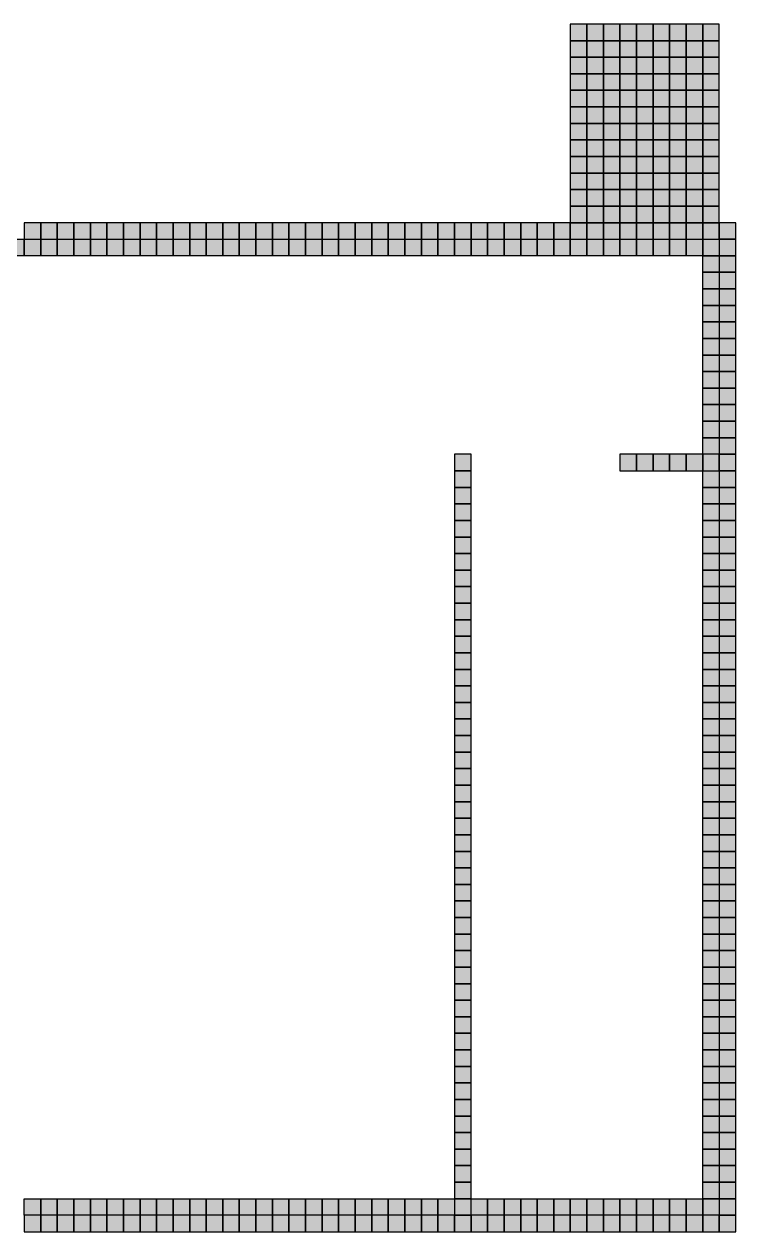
# Model space of a CAD drawing. Header units: inches. Extents: x 0.2 to 11.7, y 0.1 to 7.4.
# Drawn here: x 7.36 to 11.66, y 0.08 to 7.38 of the extents above; entities that cross this region are included whole.
import ezdxf

# ---------------------------------------------------------------- set-up
doc = ezdxf.new("R2010")
doc.units = ezdxf.units.IN
doc.header["$MEASUREMENT"] = 0
doc.layers.add('GRILLA PIXEL', color=7, linetype='Continuous')

# ---------------------------------------------------------------- blocks, each defined once
blk = doc.blocks.new('0-203-204-205-Ventana principal')
at = {"layer": 'GRILLA PIXEL', "true_color": 0xcbcccd}
h = blk.add_hatch(color=254, dxfattribs=at)
h.dxf.hatch_style = 1
h.paths.add_polyline_path([(0, 0), (-0.1, 0), (-0.1, -0.1), (0, -0.1)])
blk.add_lwpolyline([(-0.1, 0), (-0.1, -0.1), (0, -0.1), (0, 0)], close=True)
blk = doc.blocks.new('0-255-255-31-Muro alto')
at = {"layer": 'GRILLA PIXEL', "true_color": 0xffff1f}
h = blk.add_hatch(color=2, dxfattribs=at)
h.dxf.hatch_style = 1
h.paths.add_polyline_path([(0, 0), (-0.1, 0), (-0.1, -0.1), (0, -0.1)])
blk.add_lwpolyline([(-0.1, 0), (-0.1, -0.1), (0, -0.1), (0, 0)], close=True)
blk = doc.blocks.new('0-5-68-255-Muro inicio conexion')
at = {"layer": 'GRILLA PIXEL', "true_color": 0x0544ff}
h = blk.add_hatch(color=160, dxfattribs=at)
h.dxf.hatch_style = 1
h.paths.add_polyline_path([(0, 0), (-0.1, 0), (-0.1, -0.1), (0, -0.1)])
blk.add_lwpolyline([(-0.1, 0), (-0.1, -0.1), (0, -0.1), (0, 0)], close=True)
blk = doc.blocks.new('0-63-149-253-Muro fichas extremo')
at = {"layer": 'GRILLA PIXEL', "true_color": 0x3f95fd}
h = blk.add_hatch(color=153, dxfattribs=at)
h.dxf.hatch_style = 1
h.paths.add_polyline_path([(0, 0), (-0.1, 0), (-0.1, -0.1), (0, -0.1)])
blk.add_lwpolyline([(-0.1, 0), (-0.1, -0.1), (0, -0.1), (0, 0)], close=True)
blk = doc.blocks.new('1-125-217-63-auxiliar  ingresos')
at = {"layer": 'GRILLA PIXEL', "true_color": 0x7dd93f}
h = blk.add_hatch(color=83, dxfattribs=at)
h.dxf.hatch_style = 1
h.paths.add_polyline_path([(0, 0), (-0.1, 0), (-0.1, -0.1), (0, -0.1)])
blk.add_lwpolyline([(-0.1, 0), (-0.1, -0.1), (0, -0.1), (0, 0)], close=True)
blk = doc.blocks.new('0-255-31-255-Puerta ingreso')
at = {"layer": 'GRILLA PIXEL', "true_color": 0xff1fff}
h = blk.add_hatch(color=6, dxfattribs=at)
h.dxf.hatch_style = 1
h.paths.add_polyline_path([(0, 0), (-0.1, 0), (-0.1, -0.1), (0, -0.1)])
blk.add_lwpolyline([(-0.1, 0), (-0.1, -0.1), (0, -0.1), (0, 0)], close=True)
blk = doc.blocks.new('0-0-28-112-Muro auxiliar fichas esquinas')
at = {"layer": 'GRILLA PIXEL', "true_color": 0x001c70}
h = blk.add_hatch(color=166, dxfattribs=at)
h.dxf.hatch_style = 1
h.paths.add_polyline_path([(0, 0), (-0.1, 0), (-0.1, -0.1), (0, -0.1)])
blk.add_lwpolyline([(-0.1, 0), (-0.1, -0.1), (0, -0.1), (0, 0)], close=True)
blk = doc.blocks.new('0-242-113-114-Ventana servicio')
at = {"layer": 'GRILLA PIXEL', "true_color": 0xf27172}
h = blk.add_hatch(color=11, dxfattribs=at)
h.dxf.hatch_style = 1
h.paths.add_polyline_path([(0, 0), (-0.1, 0), (-0.1, -0.1), (0, -0.1)])
blk.add_lwpolyline([(-0.1, 0), (-0.1, -0.1), (0, -0.1), (0, 0)], close=True)
blk = doc.blocks.new('1-99-100-102-auxiliar lado interno')
at = {"lineweight": 70, "true_color": 0x636466}
h = blk.add_hatch(color=251, dxfattribs=at)
h.dxf.hatch_style = 1
h.paths.add_polyline_path([(-0.1, -0.1), (-0.1, 0), (0, 0), (0, -0.1)])
blk.add_lwpolyline([(0, 0), (0, -0.1), (-0.1, -0.1), (-0.1, 0)], close=True)
blk = doc.blocks.new('pixel extremo ventana')
h = blk.add_hatch(color=136)
h.dxf.hatch_style = 1
h.paths.add_polyline_path([(0, 0), (-0.1, 0), (-0.1, -0.1), (0, -0.1)])
blk.add_lwpolyline([(-0.1, 0), (-0.1, -0.1), (0, -0.1), (0, 0)], close=True)

msp = doc.modelspace()

# ---------------------------------------------------------------- block references
for name, p in [('1-125-217-63-auxiliar  ingresos', (10.7609, 7.3794)), ('1-125-217-63-auxiliar  ingresos', (10.8609, 7.3794)), ('1-125-217-63-auxiliar  ingresos', (10.9609, 7.3794)), ('1-125-217-63-auxiliar  ingresos', (11.0609, 7.3794)), ('1-125-217-63-auxiliar  ingresos', (11.1609, 7.3794)), ('1-125-217-63-auxiliar  ingresos', (11.2609, 7.3794)), ('1-125-217-63-auxiliar  ingresos', (11.3609, 7.3794)), ('1-125-217-63-auxiliar  ingresos', (11.4609, 7.3794)), ('1-125-217-63-auxiliar  ingresos', (11.5609, 7.3794)), ('1-125-217-63-auxiliar  ingresos', (10.7609, 7.2794)), ('1-125-217-63-auxiliar  ingresos', (10.8609, 7.2794)), ('1-125-217-63-auxiliar  ingresos', (10.9609, 7.2794)), ('1-125-217-63-auxiliar  ingresos', (11.0609, 7.2794)), ('1-125-217-63-auxiliar  ingresos', (11.1609, 7.2794)), ('1-125-217-63-auxiliar  ingresos', (11.2609, 7.2794)), ('1-125-217-63-auxiliar  ingresos', (11.3609, 7.2794)), ('1-125-217-63-auxiliar  ingresos', (11.4609, 7.2794)), ('1-125-217-63-auxiliar  ingresos', (11.5609, 7.2794)), ('1-125-217-63-auxiliar  ingresos', (10.7609, 7.1794)), ('1-125-217-63-auxiliar  ingresos', (10.8609, 7.1794)), ('1-125-217-63-auxiliar  ingresos', (10.9609, 7.1794)), ('1-125-217-63-auxiliar  ingresos', (11.0609, 7.1794)), ('1-125-217-63-auxiliar  ingresos', (11.1609, 7.1794)), ('1-125-217-63-auxiliar  ingresos', (11.2609, 7.1794)), ('1-125-217-63-auxiliar  ingresos', (11.3609, 7.1794)), ('1-125-217-63-auxiliar  ingresos', (11.4609, 7.1794)), ('1-125-217-63-auxiliar  ingresos', (11.5609, 7.1794)), ('1-125-217-63-auxiliar  ingresos', (10.7609, 7.0794)), ('1-125-217-63-auxiliar  ingresos', (10.8609, 7.0794)), ('1-125-217-63-auxiliar  ingresos', (10.9609, 7.0794)), ('1-125-217-63-auxiliar  ingresos', (11.0609, 7.0794)), ('1-125-217-63-auxiliar  ingresos', (11.1609, 7.0794)), ('1-125-217-63-auxiliar  ingresos', (11.2609, 7.0794)), ('1-125-217-63-auxiliar  ingresos', (11.3609, 7.0794)), ('1-125-217-63-auxiliar  ingresos', (11.4609, 7.0794)), ('1-125-217-63-auxiliar  ingresos', (11.5609, 7.0794)), ('1-125-217-63-auxiliar  ingresos', (10.7609, 6.9794)), ('1-125-217-63-auxiliar  ingresos', (10.8609, 6.9794)), ('1-125-217-63-auxiliar  ingresos', (10.9609, 6.9794)), ('1-125-217-63-auxiliar  ingresos', (11.0609, 6.9794)), ('1-125-217-63-auxiliar  ingresos', (11.1609, 6.9794)), ('1-125-217-63-auxiliar  ingresos', (11.2609, 6.9794)), ('1-125-217-63-auxiliar  ingresos', (11.3609, 6.9794)), ('1-125-217-63-auxiliar  ingresos', (11.4609, 6.9794)), ('1-125-217-63-auxiliar  ingresos', (11.5609, 6.9794)), ('1-125-217-63-auxiliar  ingresos', (10.7609, 6.8794)), ('1-125-217-63-auxiliar  ingresos', (10.8609, 6.8794)), ('1-125-217-63-auxiliar  ingresos', (10.9609, 6.8794)), ('1-125-217-63-auxiliar  ingresos', (11.0609, 6.8794)), ('1-125-217-63-auxiliar  ingresos', (11.1609, 6.8794)), ('1-125-217-63-auxiliar  ingresos', (11.2609, 6.8794)), ('1-125-217-63-auxiliar  ingresos', (11.3609, 6.8794)), ('1-125-217-63-auxiliar  ingresos', (11.4609, 6.8794)), ('1-125-217-63-auxiliar  ingresos', (11.5609, 6.8794)), ('1-125-217-63-auxiliar  ingresos', (10.7609, 6.7794)), ('1-125-217-63-auxiliar  ingresos', (10.8609, 6.7794)), ('1-125-217-63-auxiliar  ingresos', (10.9609, 6.7794)), ('1-125-217-63-auxiliar  ingresos', (11.0609, 6.7794)), ('1-125-217-63-auxiliar  ingresos', (11.1609, 6.7794)), ('1-125-217-63-auxiliar  ingresos', (11.2609, 6.7794)), ('1-125-217-63-auxiliar  ingresos', (11.3609, 6.7794)), ('1-125-217-63-auxiliar  ingresos', (11.4609, 6.7794)), ('1-125-217-63-auxiliar  ingresos', (11.5609, 6.7794)), ('1-125-217-63-auxiliar  ingresos', (10.7609, 6.6794)), ('1-125-217-63-auxiliar  ingresos', (10.8609, 6.6794)), ('1-125-217-63-auxiliar  ingresos', (10.9609, 6.6794)), ('1-125-217-63-auxiliar  ingresos', (11.0609, 6.6794)), ('1-125-217-63-auxiliar  ingresos', (11.1609, 6.6794)), ('1-125-217-63-auxiliar  ingresos', (11.2609, 6.6794)), ('1-125-217-63-auxiliar  ingresos', (11.3609, 6.6794)), ('1-125-217-63-auxiliar  ingresos', (11.4609, 6.6794)), ('1-125-217-63-auxiliar  ingresos', (11.5609, 6.6794)), ('1-125-217-63-auxiliar  ingresos', (10.7609, 6.5794)), ('1-125-217-63-auxiliar  ingresos', (10.8609, 6.5794)), ('1-125-217-63-auxiliar  ingresos', (10.9609, 6.5794)), ('1-125-217-63-auxiliar  ingresos', (11.0609, 6.5794)), ('1-125-217-63-auxiliar  ingresos', (11.1609, 6.5794)), ('1-125-217-63-auxiliar  ingresos', (11.2609, 6.5794)), ('1-125-217-63-auxiliar  ingresos', (11.3609, 6.5794)), ('1-125-217-63-auxiliar  ingresos', (11.4609, 6.5794)), ('1-125-217-63-auxiliar  ingresos', (11.5609, 6.5794)), ('1-125-217-63-auxiliar  ingresos', (10.7609, 6.4794)), ('1-125-217-63-auxiliar  ingresos', (10.8609, 6.4794)), ('1-125-217-63-auxiliar  ingresos', (10.9609, 6.4794)), ('1-125-217-63-auxiliar  ingresos', (11.0609, 6.4794)), ('1-125-217-63-auxiliar  ingresos', (11.1609, 6.4794)), ('1-125-217-63-auxiliar  ingresos', (11.2609, 6.4794)), ('1-125-217-63-auxiliar  ingresos', (11.3609, 6.4794)), ('1-125-217-63-auxiliar  ingresos', (11.4609, 6.4794)), ('1-125-217-63-auxiliar  ingresos', (11.5609, 6.4794)), ('1-125-217-63-auxiliar  ingresos', (10.7609, 6.3794)), ('1-125-217-63-auxiliar  ingresos', (10.8609, 6.3794)), ('1-125-217-63-auxiliar  ingresos', (10.9609, 6.3794)), ('1-125-217-63-auxiliar  ingresos', (11.0609, 6.3794)), ('1-125-217-63-auxiliar  ingresos', (11.1609, 6.3794)), ('1-125-217-63-auxiliar  ingresos', (11.2609, 6.3794)), ('1-125-217-63-auxiliar  ingresos', (11.3609, 6.3794)), ('1-125-217-63-auxiliar  ingresos', (11.4609, 6.3794)), ('1-125-217-63-auxiliar  ingresos', (11.5609, 6.3794)), ('1-125-217-63-auxiliar  ingresos', (10.7609, 6.2794)), ('1-125-217-63-auxiliar  ingresos', (10.8609, 6.2794)), ('1-125-217-63-auxiliar  ingresos', (10.9609, 6.2794)), ('1-125-217-63-auxiliar  ingresos', (11.0609, 6.2794)), ('1-125-217-63-auxiliar  ingresos', (11.1609, 6.2794)), ('1-125-217-63-auxiliar  ingresos', (11.2609, 6.2794)), ('1-125-217-63-auxiliar  ingresos', (11.3609, 6.2794)), ('1-125-217-63-auxiliar  ingresos', (11.4609, 6.2794)), ('1-125-217-63-auxiliar  ingresos', (11.5609, 6.2794)), ('0-255-255-31-Muro alto', (7.4609, 6.1794)), ('0-255-255-31-Muro alto', (7.5609, 6.1794)), ('0-255-255-31-Muro alto', (7.6609, 6.1794)), ('0-255-255-31-Muro alto', (7.7609, 6.1794)), ('0-255-255-31-Muro alto', (7.8609, 6.1794)), ('0-255-255-31-Muro alto', (7.9609, 6.1794)), ('0-255-255-31-Muro alto', (8.0609, 6.1794)), ('0-255-255-31-Muro alto', (8.1609, 6.1794)), ('0-255-255-31-Muro alto', (8.2609, 6.1794)), ('0-255-255-31-Muro alto', (8.3609, 6.1794)), ('0-255-255-31-Muro alto', (8.4609, 6.1794)), ('0-255-255-31-Muro alto', (8.5609, 6.1794)), ('0-255-255-31-Muro alto', (8.6609, 6.1794)), ('0-255-255-31-Muro alto', (8.7609, 6.1794)), ('0-255-255-31-Muro alto', (8.8609, 6.1794)), ('0-255-255-31-Muro alto', (8.9609, 6.1794)), ('0-255-255-31-Muro alto', (9.0609, 6.1794)), ('0-255-255-31-Muro alto', (9.1609, 6.1794)), ('0-255-255-31-Muro alto', (9.2609, 6.1794)), ('0-255-255-31-Muro alto', (9.3609, 6.1794)), ('0-255-255-31-Muro alto', (9.4609, 6.1794)), ('0-255-255-31-Muro alto', (9.5609, 6.1794)), ('0-255-255-31-Muro alto', (9.6609, 6.1794)), ('0-255-255-31-Muro alto', (9.7609, 6.1794)), ('0-255-255-31-Muro alto', (9.8609, 6.1794)), ('0-255-255-31-Muro alto', (9.9609, 6.1794)), ('0-255-255-31-Muro alto', (10.0609, 6.1794)), ('0-255-255-31-Muro alto', (10.1609, 6.1794)), ('0-255-255-31-Muro alto', (10.2609, 6.1794)), ('0-255-255-31-Muro alto', (10.3609, 6.1794)), ('0-255-255-31-Muro alto', (10.4609, 6.1794)), ('0-255-255-31-Muro alto', (10.5609, 6.1794)), ('0-255-255-31-Muro alto', (10.6609, 6.1794)), ('0-255-31-255-Puerta ingreso', (10.7609, 6.1794)), ('0-255-31-255-Puerta ingreso', (10.8609, 6.1794)), ('0-255-31-255-Puerta ingreso', (10.9609, 6.1794)), ('0-255-31-255-Puerta ingreso', (11.0609, 6.1794)), ('0-255-31-255-Puerta ingreso', (11.1609, 6.1794)), ('0-255-31-255-Puerta ingreso', (11.2609, 6.1794)), ('0-255-31-255-Puerta ingreso', (11.3609, 6.1794)), ('0-255-31-255-Puerta ingreso', (11.4609, 6.1794)), ('0-255-31-255-Puerta ingreso', (11.5609, 6.1794)), ('0-5-68-255-Muro inicio conexion', (11.6609, 6.1794)), ('1-99-100-102-auxiliar lado interno', (7.3609, 6.0794)), ('1-99-100-102-auxiliar lado interno', (7.4609, 6.0794)), ('1-99-100-102-auxiliar lado interno', (7.5609, 6.0794)), ('1-99-100-102-auxiliar lado interno', (7.6609, 6.0794)), ('1-99-100-102-auxiliar lado interno', (7.7609, 6.0794)), ('1-99-100-102-auxiliar lado interno', (7.8609, 6.0794)), ('1-99-100-102-auxiliar lado interno', (7.9609, 6.0794)), ('1-99-100-102-auxiliar lado interno', (8.0609, 6.0794)), ('1-99-100-102-auxiliar lado interno', (8.1609, 6.0794)), ('1-99-100-102-auxiliar lado interno', (8.2609, 6.0794)), ('1-99-100-102-auxiliar lado interno', (8.3609, 6.0794)), ('1-99-100-102-auxiliar lado interno', (8.4609, 6.0794)), ('1-99-100-102-auxiliar lado interno', (8.5609, 6.0794)), ('1-99-100-102-auxiliar lado interno', (8.6609, 6.0794)), ('1-99-100-102-auxiliar lado interno', (8.7609, 6.0794)), ('1-99-100-102-auxiliar lado interno', (8.8609, 6.0794)), ('1-99-100-102-auxiliar lado interno', (8.9609, 6.0794)), ('1-99-100-102-auxiliar lado interno', (9.0609, 6.0794)), ('1-99-100-102-auxiliar lado interno', (9.1609, 6.0794)), ('1-99-100-102-auxiliar lado interno', (9.2609, 6.0794)), ('1-99-100-102-auxiliar lado interno', (9.3609, 6.0794)), ('1-99-100-102-auxiliar lado interno', (9.4609, 6.0794)), ('1-99-100-102-auxiliar lado interno', (9.5609, 6.0794)), ('1-99-100-102-auxiliar lado interno', (9.6609, 6.0794)), ('1-99-100-102-auxiliar lado interno', (9.7609, 6.0794)), ('1-99-100-102-auxiliar lado interno', (9.8609, 6.0794)), ('1-99-100-102-auxiliar lado interno', (9.9609, 6.0794)), ('1-99-100-102-auxiliar lado interno', (10.0609, 6.0794)), ('1-99-100-102-auxiliar lado interno', (10.1609, 6.0794)), ('1-99-100-102-auxiliar lado interno', (10.2609, 6.0794)), ('1-99-100-102-auxiliar lado interno', (10.3609, 6.0794)), ('1-99-100-102-auxiliar lado interno', (10.4609, 6.0794)), ('1-99-100-102-auxiliar lado interno', (10.5609, 6.0794)), ('1-99-100-102-auxiliar lado interno', (10.6609, 6.0794)), ('1-99-100-102-auxiliar lado interno', (10.7609, 6.0794)), ('1-99-100-102-auxiliar lado interno', (10.8609, 6.0794)), ('1-99-100-102-auxiliar lado interno', (10.9609, 6.0794)), ('1-99-100-102-auxiliar lado interno', (11.0609, 6.0794)), ('1-99-100-102-auxiliar lado interno', (11.1609, 6.0794)), ('1-99-100-102-auxiliar lado interno', (11.2609, 6.0794)), ('1-99-100-102-auxiliar lado interno', (11.3609, 6.0794)), ('1-99-100-102-auxiliar lado interno', (11.4609, 6.0794)), ('1-99-100-102-auxiliar lado interno', (11.5609, 6.0794)), ('0-5-68-255-Muro inicio conexion', (11.6609, 6.0794)), ('1-99-100-102-auxiliar lado interno', (11.5609, 5.9794)), ('0-63-149-253-Muro fichas extremo', (11.6609, 5.9794)), ('1-99-100-102-auxiliar lado interno', (11.5609, 5.8794)), ('0-255-255-31-Muro alto', (11.6609, 5.8794)), ('1-99-100-102-auxiliar lado interno', (11.5609, 5.7794)), ('0-255-255-31-Muro alto', (11.6609, 5.7794)), ('1-99-100-102-auxiliar lado interno', (11.5609, 5.6794)), ('0-255-255-31-Muro alto', (11.6609, 5.6794)), ('1-99-100-102-auxiliar lado interno', (11.5609, 5.5794)), ('0-255-255-31-Muro alto', (11.6609, 5.5794)), ('1-99-100-102-auxiliar lado interno', (11.5609, 5.4794)), ('0-255-255-31-Muro alto', (11.6609, 5.4794)), ('1-99-100-102-auxiliar lado interno', (11.5609, 5.3794)), ('0-255-255-31-Muro alto', (11.6609, 5.3794)), ('1-99-100-102-auxiliar lado interno', (11.5609, 5.2794)), ('0-255-255-31-Muro alto', (11.6609, 5.2794)), ('1-99-100-102-auxiliar lado interno', (11.5609, 5.1794)), ('0-255-255-31-Muro alto', (11.6609, 5.1794)), ('1-99-100-102-auxiliar lado interno', (11.5609, 5.0794)), ('0-255-255-31-Muro alto', (11.6609, 5.0794)), ('1-99-100-102-auxiliar lado interno', (11.5609, 4.9794)), ('0-255-255-31-Muro alto', (11.6609, 4.9794)), ('1-99-100-102-auxiliar lado interno', (11.5609, 4.8794)), ('0-255-255-31-Muro alto', (11.6609, 4.8794)), ('0-255-255-31-Muro alto', (10.0609, 4.7794)), ('0-255-255-31-Muro alto', (11.0609, 4.7794)), ('0-255-255-31-Muro alto', (11.1609, 4.7794)), ('0-255-255-31-Muro alto', (11.2609, 4.7794)), ('0-255-255-31-Muro alto', (11.3609, 4.7794)), ('0-255-255-31-Muro alto', (11.4609, 4.7794)), ('0-255-255-31-Muro alto', (11.5609, 4.7794)), ('0-255-255-31-Muro alto', (11.6609, 4.7794)), ('0-255-255-31-Muro alto', (10.0609, 4.6794)), ('1-99-100-102-auxiliar lado interno', (11.5609, 4.6794)), ('0-255-255-31-Muro alto', (11.6609, 4.6794)), ('0-255-255-31-Muro alto', (10.0609, 4.5794)), ('1-99-100-102-auxiliar lado interno', (11.5609, 4.5794)), ('0-255-255-31-Muro alto', (11.6609, 4.5794)), ('0-255-255-31-Muro alto', (10.0609, 4.4794)), ('1-99-100-102-auxiliar lado interno', (11.5609, 4.4794)), ('0-255-255-31-Muro alto', (11.6609, 4.4794)), ('0-255-255-31-Muro alto', (10.0609, 4.3794)), ('1-99-100-102-auxiliar lado interno', (11.5609, 4.3794)), ('0-255-255-31-Muro alto', (11.6609, 4.3794)), ('0-255-255-31-Muro alto', (10.0609, 4.2794)), ('1-99-100-102-auxiliar lado interno', (11.5609, 4.2794)), ('0-255-255-31-Muro alto', (11.6609, 4.2794)), ('0-255-255-31-Muro alto', (10.0609, 4.1794)), ('1-99-100-102-auxiliar lado interno', (11.5609, 4.1794)), ('0-255-255-31-Muro alto', (11.6609, 4.1794)), ('0-255-255-31-Muro alto', (10.0609, 4.0794)), ('1-99-100-102-auxiliar lado interno', (11.5609, 4.0794)), ('0-255-255-31-Muro alto', (11.6609, 4.0794)), ('0-255-255-31-Muro alto', (10.0609, 3.9794)), ('1-99-100-102-auxiliar lado interno', (11.5609, 3.9794)), ('0-255-255-31-Muro alto', (11.6609, 3.9794)), ('0-255-255-31-Muro alto', (10.0609, 3.8794)), ('1-99-100-102-auxiliar lado interno', (11.5609, 3.8794)), ('0-255-255-31-Muro alto', (11.6609, 3.8794)), ('0-255-255-31-Muro alto', (10.0609, 3.7794)), ('1-99-100-102-auxiliar lado interno', (11.5609, 3.7794)), ('0-255-255-31-Muro alto', (11.6609, 3.7794)), ('0-255-255-31-Muro alto', (10.0609, 3.6794)), ('1-99-100-102-auxiliar lado interno', (11.5609, 3.6794)), ('0-255-255-31-Muro alto', (11.6609, 3.6794)), ('0-255-255-31-Muro alto', (10.0609, 3.5794)), ('1-99-100-102-auxiliar lado interno', (11.5609, 3.5794)), ('0-255-255-31-Muro alto', (11.6609, 3.5794)), ('0-255-255-31-Muro alto', (10.0609, 3.4794)), ('1-99-100-102-auxiliar lado interno', (11.5609, 3.4794)), ('0-255-255-31-Muro alto', (11.6609, 3.4794)), ('0-255-255-31-Muro alto', (10.0609, 3.3794)), ('1-99-100-102-auxiliar lado interno', (11.5609, 3.3794)), ('0-255-255-31-Muro alto', (11.6609, 3.3794)), ('0-255-255-31-Muro alto', (10.0609, 3.2794)), ('1-99-100-102-auxiliar lado interno', (11.5609, 3.2794)), ('0-255-255-31-Muro alto', (11.6609, 3.2794)), ('0-255-255-31-Muro alto', (10.0609, 3.1794)), ('1-99-100-102-auxiliar lado interno', (11.5609, 3.1794)), ('0-255-255-31-Muro alto', (11.6609, 3.1794)), ('0-255-255-31-Muro alto', (10.0609, 3.0794)), ('1-99-100-102-auxiliar lado interno', (11.5609, 3.0794)), ('0-255-255-31-Muro alto', (11.6609, 3.0794)), ('0-255-255-31-Muro alto', (10.0609, 2.9794)), ('1-99-100-102-auxiliar lado interno', (11.5609, 2.9794)), ('0-255-255-31-Muro alto', (11.6609, 2.9794)), ('0-255-255-31-Muro alto', (10.0609, 2.8794)), ('1-99-100-102-auxiliar lado interno', (11.5609, 2.8794)), ('0-255-255-31-Muro alto', (11.6609, 2.8794)), ('0-255-255-31-Muro alto', (10.0609, 2.7794)), ('1-99-100-102-auxiliar lado interno', (11.5609, 2.7794)), ('0-255-255-31-Muro alto', (11.6609, 2.7794)), ('0-255-255-31-Muro alto', (10.0609, 2.6794)), ('1-99-100-102-auxiliar lado interno', (11.5609, 2.6794)), ('0-255-255-31-Muro alto', (11.6609, 2.6794)), ('0-255-255-31-Muro alto', (10.0609, 2.5794)), ('1-99-100-102-auxiliar lado interno', (11.5609, 2.5794)), ('0-255-255-31-Muro alto', (11.6609, 2.5794)), ('0-255-255-31-Muro alto', (10.0609, 2.4794)), ('1-99-100-102-auxiliar lado interno', (11.5609, 2.4794)), ('0-255-255-31-Muro alto', (11.6609, 2.4794)), ('0-255-255-31-Muro alto', (10.0609, 2.3794)), ('1-99-100-102-auxiliar lado interno', (11.5609, 2.3794)), ('0-255-255-31-Muro alto', (11.6609, 2.3794)), ('0-255-255-31-Muro alto', (10.0609, 2.2794)), ('1-99-100-102-auxiliar lado interno', (11.5609, 2.2794)), ('0-255-255-31-Muro alto', (11.6609, 2.2794)), ('0-255-255-31-Muro alto', (10.0609, 2.1794)), ('1-99-100-102-auxiliar lado interno', (11.5609, 2.1794)), ('0-255-255-31-Muro alto', (11.6609, 2.1794)), ('0-255-255-31-Muro alto', (10.0609, 2.0794)), ('1-99-100-102-auxiliar lado interno', (11.5609, 2.0794)), ('0-255-255-31-Muro alto', (11.6609, 2.0794)), ('0-255-255-31-Muro alto', (10.0609, 1.9794)), ('1-99-100-102-auxiliar lado interno', (11.5609, 1.9794)), ('0-255-255-31-Muro alto', (11.6609, 1.9794)), ('0-255-255-31-Muro alto', (10.0609, 1.8794)), ('1-99-100-102-auxiliar lado interno', (11.5609, 1.8794)), ('0-255-255-31-Muro alto', (11.6609, 1.8794)), ('0-255-255-31-Muro alto', (10.0609, 1.7794)), ('1-99-100-102-auxiliar lado interno', (11.5609, 1.7794)), ('0-255-255-31-Muro alto', (11.6609, 1.7794)), ('0-255-255-31-Muro alto', (10.0609, 1.6794)), ('1-99-100-102-auxiliar lado interno', (11.5609, 1.6794)), ('0-255-255-31-Muro alto', (11.6609, 1.6794)), ('0-255-255-31-Muro alto', (10.0609, 1.5794)), ('1-99-100-102-auxiliar lado interno', (11.5609, 1.5794)), ('0-255-255-31-Muro alto', (11.6609, 1.5794)), ('0-255-255-31-Muro alto', (10.0609, 1.4794)), ('1-99-100-102-auxiliar lado interno', (11.5609, 1.4794)), ('0-255-255-31-Muro alto', (11.6609, 1.4794)), ('0-255-255-31-Muro alto', (10.0609, 1.3794)), ('1-99-100-102-auxiliar lado interno', (11.5609, 1.3794)), ('0-255-255-31-Muro alto', (11.6609, 1.3794)), ('0-255-255-31-Muro alto', (10.0609, 1.2794)), ('1-99-100-102-auxiliar lado interno', (11.5609, 1.2794)), ('0-255-255-31-Muro alto', (11.6609, 1.2794)), ('0-255-255-31-Muro alto', (10.0609, 1.1794)), ('1-99-100-102-auxiliar lado interno', (11.5609, 1.1794)), ('0-255-255-31-Muro alto', (11.6609, 1.1794)), ('0-255-255-31-Muro alto', (10.0609, 1.0794)), ('1-99-100-102-auxiliar lado interno', (11.5609, 1.0794)), ('0-255-255-31-Muro alto', (11.6609, 1.0794)), ('0-255-255-31-Muro alto', (10.0609, 0.9794)), ('1-99-100-102-auxiliar lado interno', (11.5609, 0.9794)), ('0-255-255-31-Muro alto', (11.6609, 0.9794)), ('0-255-255-31-Muro alto', (10.0609, 0.8794)), ('1-99-100-102-auxiliar lado interno', (11.5609, 0.8794)), ('0-255-255-31-Muro alto', (11.6609, 0.8794)), ('0-255-255-31-Muro alto', (10.0609, 0.7794)), ('1-99-100-102-auxiliar lado interno', (11.5609, 0.7794)), ('0-255-255-31-Muro alto', (11.6609, 0.7794)), ('0-255-255-31-Muro alto', (10.0609, 0.6794)), ('1-99-100-102-auxiliar lado interno', (11.5609, 0.6794)), ('0-255-255-31-Muro alto', (11.6609, 0.6794)), ('0-255-255-31-Muro alto', (10.0609, 0.5794)), ('1-99-100-102-auxiliar lado interno', (11.5609, 0.5794)), ('0-255-255-31-Muro alto', (11.6609, 0.5794)), ('0-255-255-31-Muro alto', (10.0609, 0.4794)), ('1-99-100-102-auxiliar lado interno', (11.5609, 0.4794)), ('0-255-255-31-Muro alto', (11.6609, 0.4794)), ('0-255-255-31-Muro alto', (10.0609, 0.3794)), ('1-99-100-102-auxiliar lado interno', (11.5609, 0.3794)), ('0-255-255-31-Muro alto', (11.6609, 0.3794)), ('1-99-100-102-auxiliar lado interno', (7.4609, 0.2794)), ('1-99-100-102-auxiliar lado interno', (7.5609, 0.2794)), ('1-99-100-102-auxiliar lado interno', (7.6609, 0.2794)), ('1-99-100-102-auxiliar lado interno', (7.7609, 0.2794)), ('1-99-100-102-auxiliar lado interno', (7.8609, 0.2794)), ('1-99-100-102-auxiliar lado interno', (7.9609, 0.2794)), ('1-99-100-102-auxiliar lado interno', (8.0609, 0.2794)), ('1-99-100-102-auxiliar lado interno', (8.1609, 0.2794)), ('1-99-100-102-auxiliar lado interno', (8.2609, 0.2794)), ('1-99-100-102-auxiliar lado interno', (8.3609, 0.2794)), ('1-99-100-102-auxiliar lado interno', (8.4609, 0.2794)), ('1-99-100-102-auxiliar lado interno', (8.5609, 0.2794)), ('1-99-100-102-auxiliar lado interno', (8.6609, 0.2794)), ('1-99-100-102-auxiliar lado interno', (8.7609, 0.2794)), ('1-99-100-102-auxiliar lado interno', (8.8609, 0.2794)), ('1-99-100-102-auxiliar lado interno', (8.9609, 0.2794)), ('1-99-100-102-auxiliar lado interno', (9.0609, 0.2794)), ('1-99-100-102-auxiliar lado interno', (9.1609, 0.2794)), ('1-99-100-102-auxiliar lado interno', (9.2609, 0.2794)), ('1-99-100-102-auxiliar lado interno', (9.3609, 0.2794)), ('1-99-100-102-auxiliar lado interno', (9.4609, 0.2794)), ('1-99-100-102-auxiliar lado interno', (9.5609, 0.2794)), ('1-99-100-102-auxiliar lado interno', (9.6609, 0.2794)), ('1-99-100-102-auxiliar lado interno', (9.7609, 0.2794)), ('1-99-100-102-auxiliar lado interno', (9.8609, 0.2794)), ('1-99-100-102-auxiliar lado interno', (9.9609, 0.2794)), ('0-255-255-31-Muro alto', (10.0609, 0.2794)), ('1-99-100-102-auxiliar lado interno', (10.1609, 0.2794)), ('1-99-100-102-auxiliar lado interno', (10.2609, 0.2794)), ('1-99-100-102-auxiliar lado interno', (10.3609, 0.2794)), ('1-99-100-102-auxiliar lado interno', (10.4609, 0.2794)), ('1-99-100-102-auxiliar lado interno', (10.5609, 0.2794)), ('1-99-100-102-auxiliar lado interno', (10.6609, 0.2794)), ('1-99-100-102-auxiliar lado interno', (10.7609, 0.2794)), ('1-99-100-102-auxiliar lado interno', (10.8609, 0.2794)), ('1-99-100-102-auxiliar lado interno', (10.9609, 0.2794)), ('1-99-100-102-auxiliar lado interno', (11.0609, 0.2794)), ('1-99-100-102-auxiliar lado interno', (11.1609, 0.2794)), ('1-99-100-102-auxiliar lado interno', (11.2609, 0.2794)), ('1-99-100-102-auxiliar lado interno', (11.3609, 0.2794)), ('1-99-100-102-auxiliar lado interno', (11.4609, 0.2794)), ('1-99-100-102-auxiliar lado interno', (11.5609, 0.2794)), ('0-0-28-112-Muro auxiliar fichas esquinas', (11.6609, 0.2794)), ('0-255-255-31-Muro alto', (7.4609, 0.1794)), ('0-255-255-31-Muro alto', (7.5609, 0.1794)), ('0-255-255-31-Muro alto', (7.6609, 0.1794)), ('pixel extremo ventana', (7.7609, 0.1794)), ('0-203-204-205-Ventana principal', (7.8609, 0.1794)), ('0-203-204-205-Ventana principal', (7.9609, 0.1794)), ('0-203-204-205-Ventana principal', (8.0609, 0.1794)), ('0-203-204-205-Ventana principal', (8.1609, 0.1794)), ('0-203-204-205-Ventana principal', (8.2609, 0.1794)), ('0-203-204-205-Ventana principal', (8.3609, 0.1794)), ('0-203-204-205-Ventana principal', (8.4609, 0.1794)), ('0-203-204-205-Ventana principal', (8.5609, 0.1794)), ('0-203-204-205-Ventana principal', (8.6609, 0.1794)), ('0-203-204-205-Ventana principal', (8.7609, 0.1794)), ('0-203-204-205-Ventana principal', (8.8609, 0.1794)), ('0-203-204-205-Ventana principal', (8.9609, 0.1794)), ('0-203-204-205-Ventana principal', (9.0609, 0.1794)), ('0-203-204-205-Ventana principal', (9.1609, 0.1794)), ('0-203-204-205-Ventana principal', (9.2609, 0.1794)), ('0-203-204-205-Ventana principal', (9.3609, 0.1794)), ('0-203-204-205-Ventana principal', (9.4609, 0.1794)), ('0-203-204-205-Ventana principal', (9.5609, 0.1794)), ('0-203-204-205-Ventana principal', (9.6609, 0.1794)), ('0-203-204-205-Ventana principal', (9.7609, 0.1794)), ('0-203-204-205-Ventana principal', (9.8609, 0.1794)), ('pixel extremo ventana', (9.9609, 0.1794)), ('0-255-255-31-Muro alto', (10.0609, 0.1794)), ('pixel extremo ventana', (10.1609, 0.1794)), ('0-242-113-114-Ventana servicio', (10.2609, 0.1794)), ('0-242-113-114-Ventana servicio', (10.3609, 0.1794)), ('0-242-113-114-Ventana servicio', (10.4609, 0.1794)), ('0-242-113-114-Ventana servicio', (10.5609, 0.1794)), ('0-242-113-114-Ventana servicio', (10.6609, 0.1794)), ('0-242-113-114-Ventana servicio', (10.7609, 0.1794)), ('0-242-113-114-Ventana servicio', (10.8609, 0.1794)), ('0-242-113-114-Ventana servicio', (10.9609, 0.1794)), ('0-242-113-114-Ventana servicio', (11.0609, 0.1794)), ('0-242-113-114-Ventana servicio', (11.1609, 0.1794)), ('0-242-113-114-Ventana servicio', (11.2609, 0.1794)), ('0-242-113-114-Ventana servicio', (11.3609, 0.1794)), ('0-242-113-114-Ventana servicio', (11.4609, 0.1794)), ('pixel extremo ventana', (11.5609, 0.1794)), ('0-0-28-112-Muro auxiliar fichas esquinas', (11.6609, 0.1794))]:
    msp.add_blockref(name, p)

doc.saveas('drawing.dxf')
